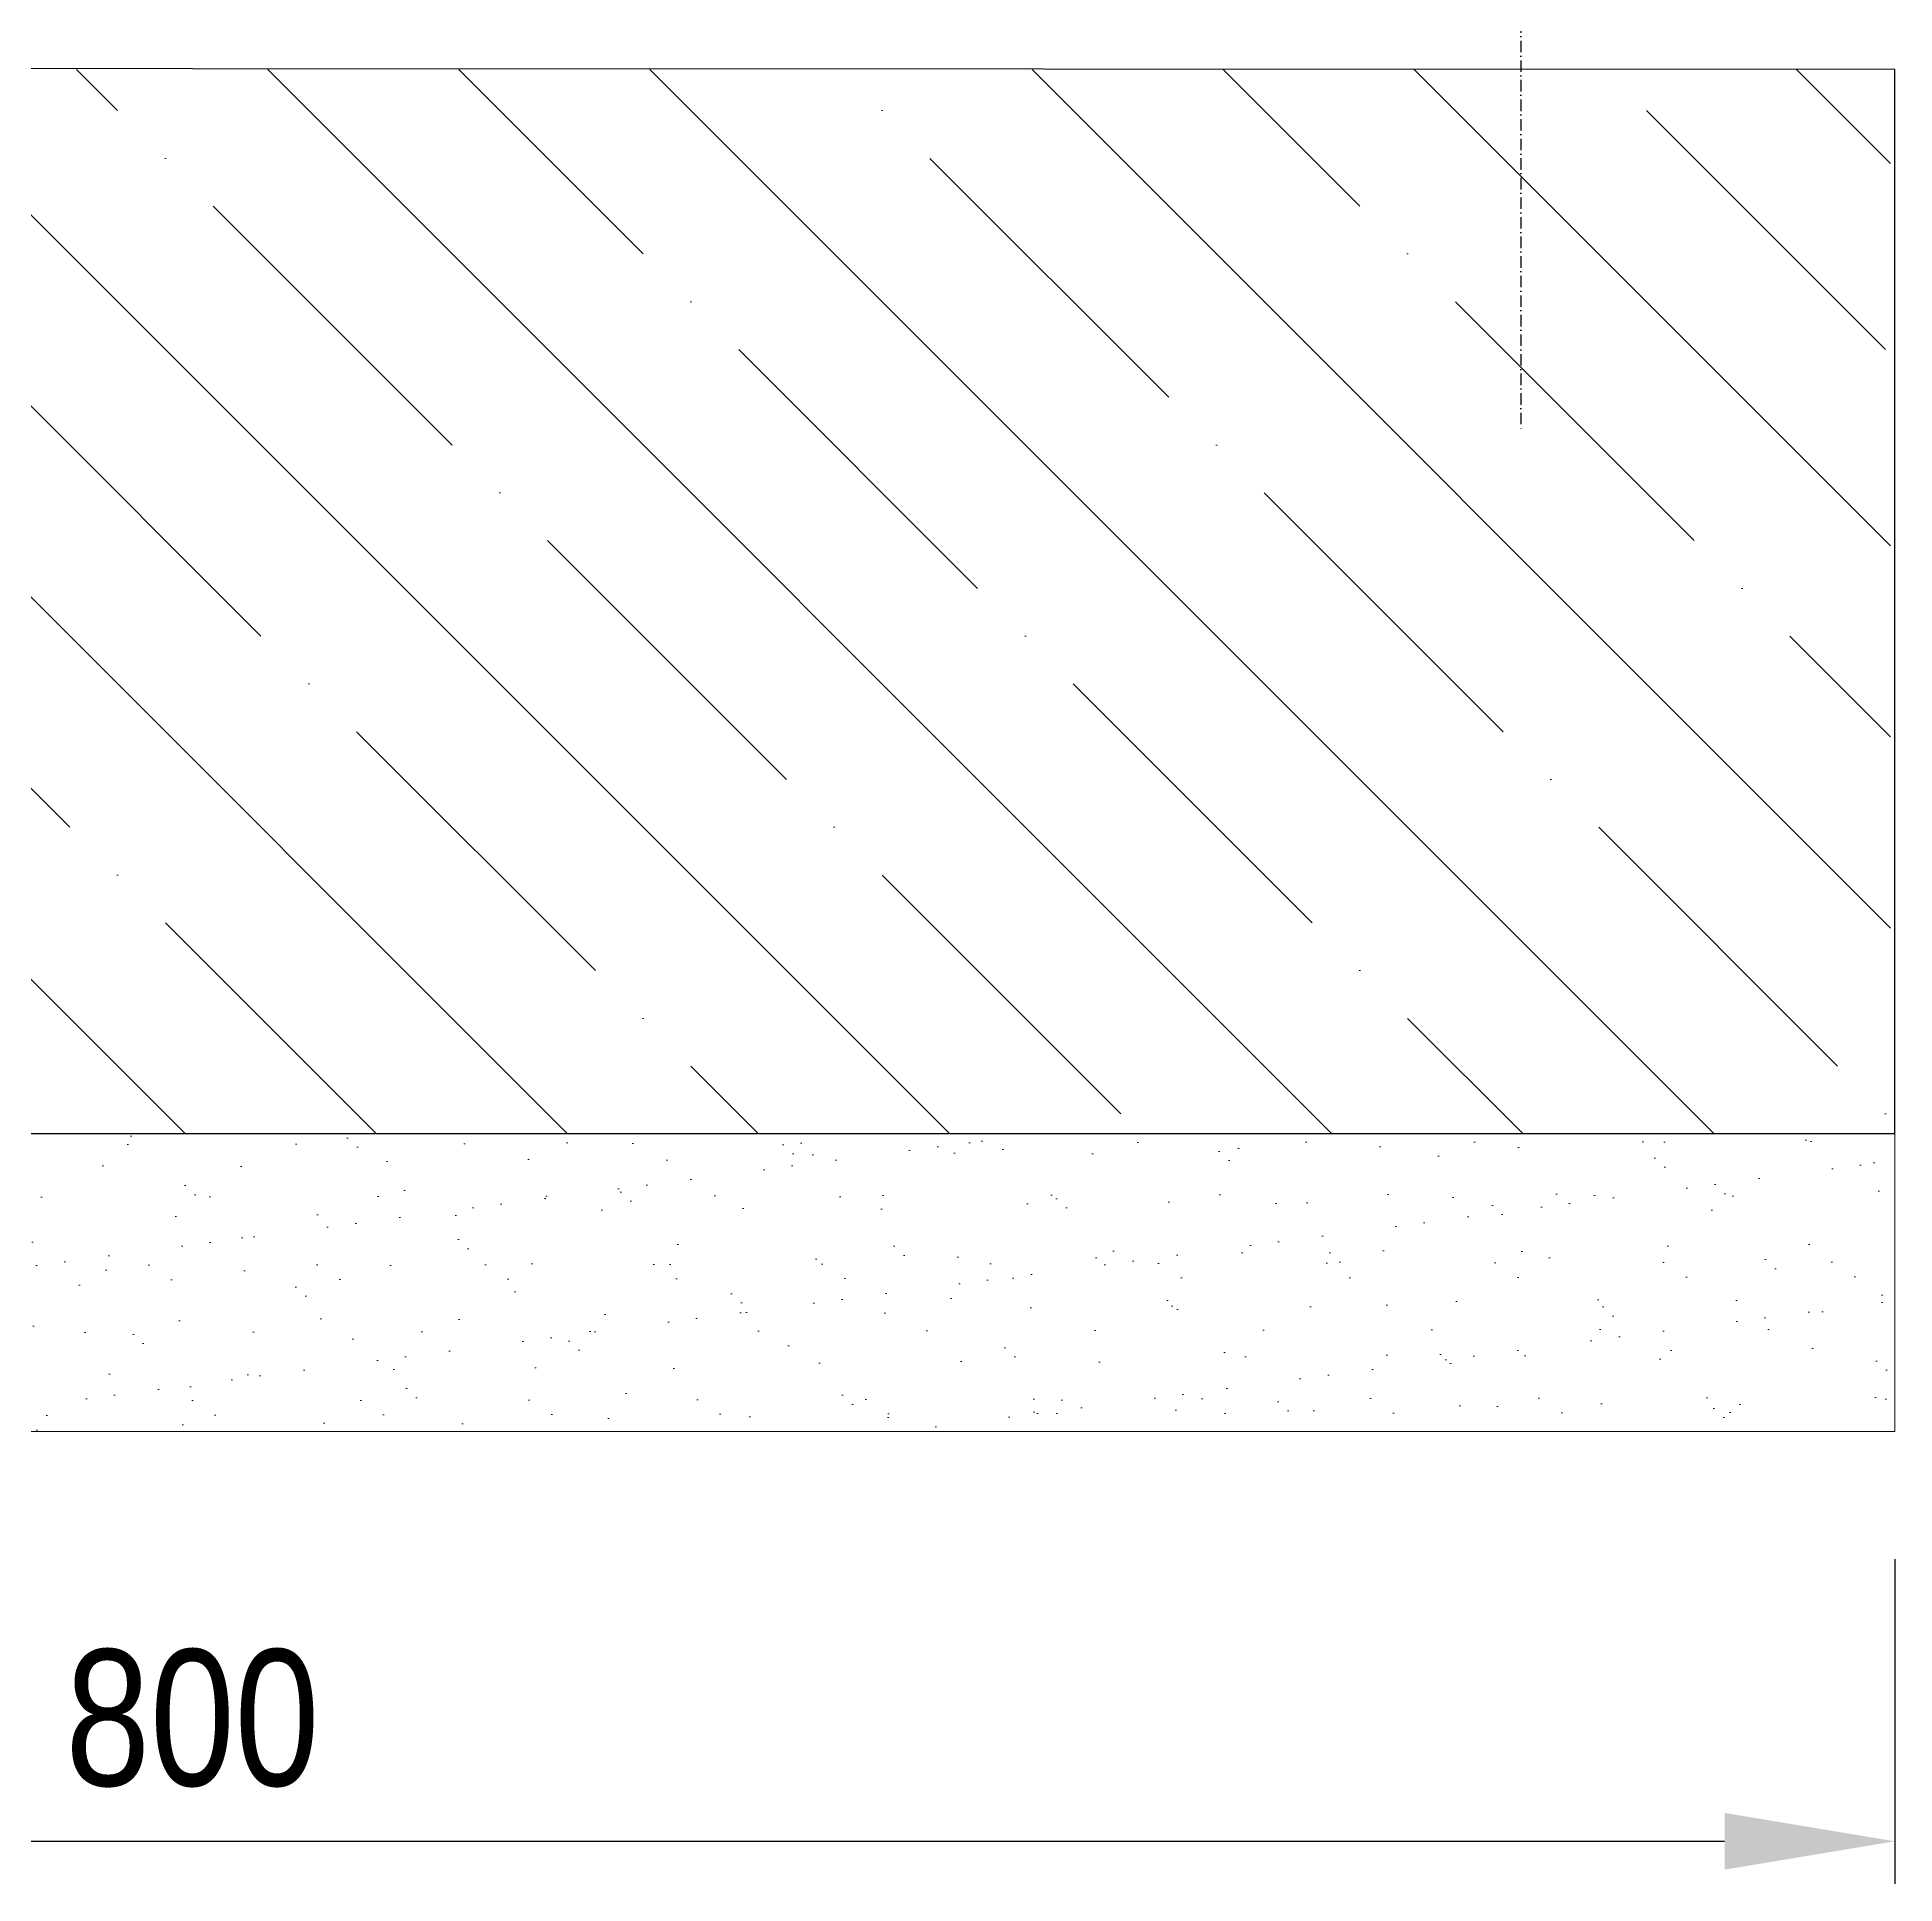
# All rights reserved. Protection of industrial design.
# Model space of a CAD drawing. Header units: millimetres. Extents: x 11004 to 31904, y 3085 to 7285.
# Drawn here: x 12533.3 to 12969.8, y 5096.2 to 5530.1 of the extents above; entities that cross this region are included whole.
import ezdxf

# ---------------------------------------------------------------- set-up
doc = ezdxf.new("R2010")
doc.units = ezdxf.units.MM
doc.header["$LTSCALE"] = 0.3
doc.linetypes.add('DashDot', pattern=[15, 9, -3, 0, -3])
doc.layers.add('SRAFY', color=251, linetype='Continuous', lineweight=13)
doc.styles.add('SEACAD_Arial', font='arial.ttf', dxfattribs={"width": 0.8})
doc.dimstyles.new('ISO-25', dxfattribs={"dimtxt": 1.6, "dimasz": 2, "dimexe": 0.5, "dimexo": 1.5, "dimtad": 1, "dimdec": 0, "dimtxsty": 'SEACAD_Arial', "dimcen": 2, "dimadec": 0, "dimazin": 0, "dimtfac": 1, "dimtdec": 0, "dimtmove": 0, "dimatfit": 3, "dimfxl": 1, "dimarcsym": 0})

# ---------------------------------------------------------------- blocks, each defined once
blk = doc.blocks.new('*D135')
at = {"color": 0, "lineweight": -2, "transparency": 16777216}
for p, q in [((12169.81, 5172.51), (12169.81, 5096.2)), ((12969.82, 5172.51), (12969.82, 5096.2)), ((12209.81, 5106.2), (12929.82, 5106.2))]:
    blk.add_line(p, q, dxfattribs=at)
at = {"color": 0, "transparency": 16777216}
for points in [[(12209.81, 5112.87), (12209.81, 5099.54), (12169.81, 5106.2)], [(12929.82, 5112.87), (12929.82, 5099.54), (12969.82, 5106.2)]]:
    blk.add_solid(points, dxfattribs=at)
at = {"layer": 'Defpoints', "color": 0, "transparency": 16777216}
for p in [(12169.81, 5202.51), (12969.82, 5202.51), (12969.82, 5106.2)]:
    blk.add_point(p, dxfattribs=at)
at = {"color": 0, "transparency": 16777216, "insert": (12569.82, 5135.04), "char_height": 32, "attachment_point": 5, "style": 'SEACAD_Arial'}
blk.add_mtext('800', dxfattribs=at)

msp = doc.modelspace()

# ---------------------------------------------------------------- hatches: boundary and pattern name
at = {"layer": 'SRAFY'}
h = msp.add_hatch(dxfattribs=at)
h.set_pattern_fill('ANSI35', color=256, scale=10, angle=90)
h.set_pattern_definition([(135, (6782.4, 12.39), (-44.9013, -44.9013), []), (135, (6782.4, 57.29), (-44.9013, -44.9013), [79.375, -15.875, 0, -15.875])])
h.paths.add_polyline_path([(12968.81, 5402.85), (12968.79, 5522.5), (12169.81, 5522.48), (12169.82, 5272.5), (12219.8, 5272.5), (12968.82, 5272.51)])
h = msp.add_hatch(dxfattribs=at)
h.set_pattern_fill('AR-SAND', color=256, scale=0.5)
h.set_pattern_definition([(37.5, (6782.4, 12.39), (-0.800016, 24.47066), [0, -19.304, 0, -21.59, 0, -20.6375]), (7.5, (6782.4, 12.39), (22.47616, 35.84126), [0, -10.414, 0, -17.399, 0, -6.6675]), (327.5, (6766.779, 12.39), (39.54962, 0.07186), [0, -6.35, 0, -22.86, 0, -29.845]), (317.5, (6766.78, 12.39), (38.17782, 11.14647), [0, -3.175, 0, -14.986, 0, -17.145])])
h.paths.add_polyline_path([(12968.83, 5202.52), (12968.83, 5272.51), (12169.27, 5272.5), (12169.26, 5202.51)])

# ---------------------------------------------------------------- linework, layer by layer
at = {"linetype": 'DashDot', "lineweight": 30}
msp.add_line((12881.95, 5648.84), (12881.95, 5438.17), dxfattribs=at)
msp.add_lwpolyline([(12169.82, 5272.5), (12969.82, 5272.5), (12969.79, 5522.49), (12169.79, 5522.84)], close=True)
at = {"color": 7, "linetype": 'Continuous'}
msp.add_circle((12912.81, 5272.5), 0.01, dxfattribs=at)
at = {"layer": 'SRAFY'}
for p in [(12969.82, 5272.5), (12169.81, 5202.51)]:
    msp.add_line(p, (12969.82, 5202.51), dxfattribs=at)

# ---------------------------------------------------------------- dimensions: what is measured, and where the dimension line sits
dim = msp.add_linear_dim(base=(12969.82, 5106.2), p1=(12169.81, 5202.51), p2=(12969.82, 5202.51), dimstyle='ISO-25', override={"dimscale": 0, "dimtix": 0, "dimtofl": 1, "dimtmove": 0, "dimatfit": 3})
dim.commit()
dim.dimension.update_dxf_attribs({"geometry": '*D135', "text_midpoint": (12569.82, 5135.04)})

doc.saveas('drawing.dxf')
